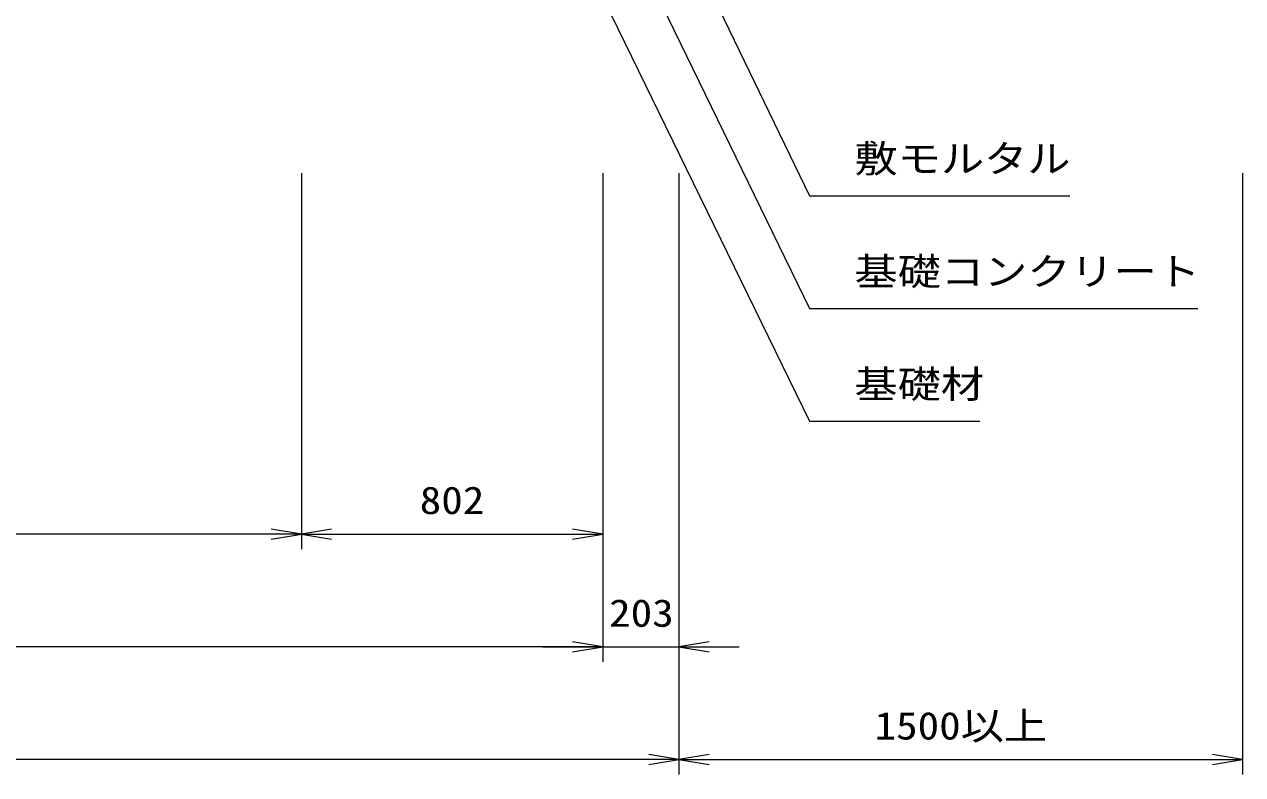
# Model space of a CAD drawing. Units: millimetres at full size. Extents: x 0 to 33600, y -83280 to -59520.
# Drawn here: x 26288 to 29530, y -70216 to -68220 of the extents above; entities that cross this region are included whole.
import ezdxf
from ezdxf.enums import TextEntityAlignment as Align

# ---------------------------------------------------------------- set-up
doc = ezdxf.new("R2010")
doc.units = ezdxf.units.MM
doc.header["$LTSCALE"] = 80.0044
doc.layers.add('寸法', color=6, linetype='Continuous', lineweight=13)
doc.styles.add('ＭＳ ゴシック', font='')
doc.styles.get('ＭＳ ゴシック').set_extended_font_data('MS Gothic')

# ---------------------------------------------------------------- blocks, each defined once
blk = doc.blocks.new('open_arrow')
at = {"color": 0, "linetype": 'Continuous', "lineweight": -2}
blk.add_lwpolyline([(7.5, 1.25), (0, 0), (7.5, -1.25)], dxfattribs=at)

msp = doc.modelspace()

# ---------------------------------------------------------------- linework, layer by layer
at = {"layer": '寸法'}
for p, q in [((27025, -68616), (27025, -69616)), ((27025, -68616), (27025, -69616)), ((27827, -68616), (27827, -69916)), ((27827, -68616), (27827, -69616)), ((27827, -68616), (27827, -69916)), ((28030, -68616), (28030, -70216)), ((28030, -68616), (28030, -69916)), ((28030, -68616), (28030, -70216)), ((29530, -68616), (29530, -70216)), ((27025, -69576), (17755, -69576)), ((27025, -69576), (27827, -69576)), ((27827, -69876), (16953, -69876)), ((27667, -69876), (28190, -69876)), ((28030, -70176), (16750, -70176)), ((28030, -70176), (29530, -70176))]:
    msp.add_line(p, q, dxfattribs=at)
for points in [[(27927, -67746), (27961.84, -67818.01), (28377, -68676), (29070.33, -68676)], [(27852, -67896), (27886.98, -67967.95), (28377, -68976), (29410.33, -68976)], [(27777, -68046), (27812.07, -68117.9), (28377, -69276), (28830.33, -69276)]]:
    msp.add_lwpolyline(points, dxfattribs=at)

# ---------------------------------------------------------------- block references
at = {"layer": '寸法', "xscale": 10.7, "yscale": 10.7, "rotation": 180}
for p in [(27025, -69576), (27827, -69576), (27827, -69876), (27827, -69876), (28030, -70176), (29530, -70176)]:
    msp.add_blockref('open_arrow', p, dxfattribs=at)
at = {"layer": '寸法', "xscale": 10.7, "yscale": 10.7}
for p in [(27025, -69576), (28030, -69876), (28030, -70176)]:
    msp.add_blockref('open_arrow', p, dxfattribs=at)

# ---------------------------------------------------------------- texts
at = {"layer": '寸法', "style": 'ＭＳ ゴシック', "width": 1.15}
for s, p in [('敷モルタル', (28497, -68636)), ('基礎コンクリート', (28497, -68936)), ('基礎材', (28497, -69236))]:
    msp.add_text(s, height=73.31, dxfattribs=at).set_placement(p, align=Align.BOTTOM_LEFT)
for s, p in [('802', (27426, -69486)), ('203', (27930, -69786)), ('1500以上', (28780, -70086))]:
    msp.add_text(s, height=73.31, dxfattribs=at).set_placement(p, align=Align.MIDDLE_CENTER)

doc.saveas('drawing.dxf')
